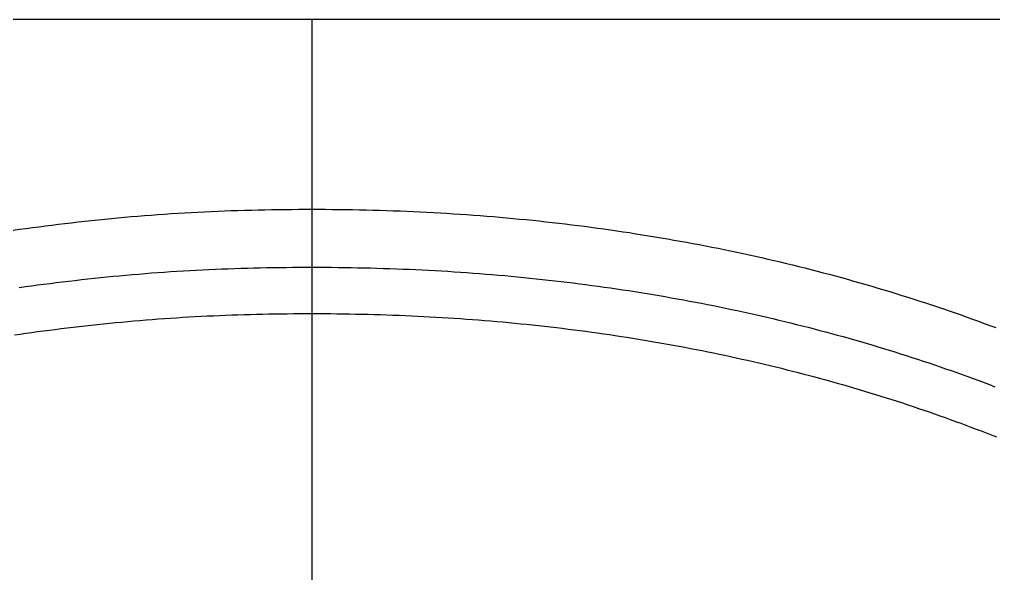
# Model space of a CAD drawing. Extents: x 0 to 210000, y 0 to 148500.
# Drawn here: x 9036 to 12246, y 9300 to 11125 of the extents above; entities that cross this region are included whole.
import ezdxf

# ---------------------------------------------------------------- set-up
doc = ezdxf.new("R2010")
doc.units = 0
doc.header["$LTSCALE"] = 200
doc.header["$MEASUREMENT"] = 0
doc.layers.get('Defpoints').update_dxf_attribs({"color": 252, "linetype": 'CONTINUOUS'})
doc.layers.add('001', color=7, linetype='CONTINUOUS')

msp = doc.modelspace()

# ---------------------------------------------------------------- linework, layer by layer
at = {"layer": '001'}
msp.add_line((205000, 11125), (5000, 11125), dxfattribs=at)
at = {"layer": '001', "linetype": 'Continuous'}
for p, q in [((9711.9, 10494.7), (9733.9, 10495.5)), ((9733.9, 10495.5), (9756, 10496.2)), ((9756, 10496.2), (9778.1, 10496.9)), ((9778.1, 10496.9), (9800.2, 10497.5)), ((9800.2, 10497.5), (9822.3, 10498)), ((9822.3, 10498), (9844.4, 10498.5)), ((9844.4, 10498.5), (9866.6, 10498.9)), ((9866.6, 10498.9), (9888.8, 10499.3)), ((9888.8, 10499.3), (9911, 10499.5)), ((9911, 10499.5), (9933.2, 10499.7)), ((9933.2, 10499.7), (9955.4, 10499.9)), ((9955.4, 10499.9), (9977.7, 10500)), ((9977.7, 10500), (10000, 10500)), ((10000, 10500), (10022.3, 10500)), ((10022.3, 10500), (10044.6, 10499.8)), ((10044.6, 10499.8), (10066.9, 10499.7)), ((10066.9, 10499.7), (10089.3, 10499.4)), ((10089.3, 10499.4), (10111.6, 10499.1)), ((10111.6, 10499.1), (10133.9, 10498.8)), ((10133.9, 10498.8), (10156.2, 10498.3)), ((10156.2, 10498.3), (10178.5, 10497.8)), ((10178.5, 10497.8), (10200.8, 10497.3)), ((10200.8, 10497.3), (10223.1, 10496.6)), ((10223.1, 10496.6), (10245.4, 10495.9)), ((10245.4, 10495.9), (10267.7, 10495.2)), ((9273, 10463), (9294.9, 10465.3)), ((9294.9, 10465.3), (9316.8, 10467.6)), ((9316.8, 10467.6), (9338.7, 10469.7)), ((9338.7, 10469.7), (9360.6, 10471.8)), ((9360.6, 10471.8), (9382.5, 10473.8)), ((9382.5, 10473.8), (9404.4, 10475.7)), ((9404.4, 10475.7), (9426.3, 10477.6)), ((9426.3, 10477.6), (9448.2, 10479.3)), ((9448.2, 10479.3), (9470.2, 10481)), ((9470.2, 10481), (9492.1, 10482.6)), ((9492.1, 10482.6), (9514, 10484.2)), ((9514, 10484.2), (9536, 10485.6)), ((9536, 10485.6), (9557.9, 10487)), ((9557.9, 10487), (9579.9, 10488.3)), ((9579.9, 10488.3), (9601.9, 10489.6)), ((9601.9, 10489.6), (9623.8, 10490.7)), ((9623.8, 10490.7), (9645.8, 10491.8)), ((9645.8, 10491.8), (9667.8, 10492.8)), ((9667.8, 10492.8), (9689.8, 10493.8)), ((9689.8, 10493.8), (9711.9, 10494.7)), ((10267.7, 10495.2), (10289.9, 10494.4)), ((10289.9, 10494.4), (10312.1, 10493.5)), ((10312.1, 10493.5), (10334.3, 10492.5)), ((10334.3, 10492.5), (10356.5, 10491.5)), ((10356.5, 10491.5), (10378.6, 10490.4)), ((10378.6, 10490.4), (10400.7, 10489.2)), ((10400.7, 10489.2), (10422.7, 10488)), ((10422.7, 10488), (10444.7, 10486.7)), ((10444.7, 10486.7), (10466.7, 10485.3)), ((10466.7, 10485.3), (10488.6, 10483.9)), ((10488.6, 10483.9), (10510.5, 10482.4)), ((10510.5, 10482.4), (10532.4, 10480.8)), ((10532.4, 10480.8), (10554.2, 10479.2)), ((10554.2, 10479.2), (10575.9, 10477.4)), ((10575.9, 10477.4), (10597.7, 10475.7)), ((10597.7, 10475.7), (10619.4, 10473.8)), ((10619.4, 10473.8), (10641, 10471.9)), ((10641, 10471.9), (10662.6, 10469.9)), ((10662.6, 10469.9), (10684.2, 10467.9)), ((10684.2, 10467.9), (10705.7, 10465.8)), ((10705.7, 10465.8), (10727.2, 10463.6)), ((10727.2, 10463.6), (10748.7, 10461.4)), ((9015.2, 10431), (9036.2, 10433.9)), ((9036.2, 10433.9), (9057.4, 10436.8)), ((9057.4, 10436.8), (9078.6, 10439.7)), ((9078.6, 10439.7), (9099.9, 10442.5)), ((9099.9, 10442.5), (9121.3, 10445.2)), ((9121.3, 10445.2), (9142.8, 10448)), ((9142.8, 10448), (9164.4, 10450.6)), ((9164.4, 10450.6), (9186, 10453.2)), ((9186, 10453.2), (9207.7, 10455.8)), ((9207.7, 10455.8), (9229.4, 10458.3)), ((9229.4, 10458.3), (9251.2, 10460.7)), ((9251.2, 10460.7), (9273, 10463)), ((10748.7, 10461.4), (10770.1, 10459.1)), ((10770.1, 10459.1), (10791.5, 10456.7)), ((10791.5, 10456.7), (10812.9, 10454.2)), ((10812.9, 10454.2), (10834.2, 10451.7)), ((10834.2, 10451.7), (10855.6, 10449.1)), ((10855.6, 10449.1), (10876.8, 10446.5)), ((10876.8, 10446.5), (10898.1, 10443.8)), ((10898.1, 10443.8), (10919.3, 10441)), ((10919.3, 10441), (10940.5, 10438.1)), ((10940.5, 10438.1), (10961.7, 10435.2)), ((10961.7, 10435.2), (10982.8, 10432.2)), ((10982.8, 10432.2), (11003.9, 10429.2)), ((11003.9, 10429.2), (11025, 10426.1)), ((11025, 10426.1), (11046, 10422.9)), ((11046, 10422.9), (11067.1, 10419.6)), ((11067.1, 10419.6), (11088.1, 10416.3)), ((11088.1, 10416.3), (11109, 10412.9)), ((11109, 10412.9), (11130, 10409.5)), ((11130, 10409.5), (11150.9, 10406)), ((11150.9, 10406), (11171.8, 10402.4)), ((11171.8, 10402.4), (11192.7, 10398.7)), ((11192.7, 10398.7), (11213.5, 10395)), ((11213.5, 10395), (11234.3, 10391.2)), ((11234.3, 10391.2), (11255.1, 10387.4)), ((11255.1, 10387.4), (11275.8, 10383.5)), ((11275.8, 10383.5), (11296.5, 10379.5)), ((11296.5, 10379.5), (11317.2, 10375.4)), ((11317.2, 10375.4), (11337.9, 10371.3)), ((11337.9, 10371.3), (11358.5, 10367.1)), ((11358.5, 10367.1), (11379.1, 10362.9)), ((11379.1, 10362.9), (11399.7, 10358.5)), ((11399.7, 10358.5), (11420.2, 10354.2)), ((11420.2, 10354.2), (11440.7, 10349.7)), ((11440.7, 10349.7), (11461.2, 10345.2)), ((11461.2, 10345.2), (11481.6, 10340.6)), ((11481.6, 10340.6), (11502.1, 10335.9)), ((11502.1, 10335.9), (11522.4, 10331.2)), ((9681.4, 10302.5), (9702.6, 10303.4)), ((9702.6, 10303.4), (9723.7, 10304.2)), ((9723.7, 10304.2), (9744.8, 10305)), ((9744.8, 10305), (9766, 10305.7)), ((9766, 10305.7), (9787.2, 10306.3)), ((9787.2, 10306.3), (9808.4, 10306.8)), ((9808.4, 10306.8), (9829.6, 10307.3)), ((9829.6, 10307.3), (9850.8, 10307.8)), ((9850.8, 10307.8), (9872.1, 10308.1)), ((9872.1, 10308.1), (9893.3, 10308.5)), ((9893.3, 10308.5), (9914.6, 10308.7)), ((9914.6, 10308.7), (9936, 10308.9)), ((9936, 10308.9), (9957.3, 10309)), ((9957.3, 10309), (9978.7, 10309.1)), ((9978.7, 10309.1), (10000, 10309.1)), ((10000, 10309.1), (10021.4, 10309.1)), ((10021.4, 10309.1), (10042.8, 10309)), ((10042.8, 10309), (10064.2, 10308.8)), ((10064.2, 10308.8), (10085.6, 10308.6)), ((10085.6, 10308.6), (10107, 10308.3)), ((10107, 10308.3), (10128.5, 10308)), ((10128.5, 10308), (10149.9, 10307.6)), ((10149.9, 10307.6), (10171.3, 10307.1)), ((10171.3, 10307.1), (10192.7, 10306.6)), ((10192.7, 10306.6), (10214, 10306)), ((10214, 10306), (10235.4, 10305.4)), ((10235.4, 10305.4), (10256.7, 10304.7)), ((10256.7, 10304.7), (10278.1, 10303.9)), ((10278.1, 10303.9), (10299.4, 10303.1)), ((10299.4, 10303.1), (10320.7, 10302.2)), ((11522.4, 10331.2), (11542.8, 10326.4)), ((11542.8, 10326.4), (11563.1, 10321.6)), ((11563.1, 10321.6), (11583.4, 10316.6)), ((11583.4, 10316.6), (11603.7, 10311.6)), ((11603.7, 10311.6), (11623.9, 10306.6)), ((11623.9, 10306.6), (11644.1, 10301.4)), ((9261, 10270.6), (9281.9, 10272.8)), ((9281.9, 10272.8), (9302.8, 10275)), ((9302.8, 10275), (9323.7, 10277.1)), ((9323.7, 10277.1), (9344.7, 10279.2)), ((9344.7, 10279.2), (9365.7, 10281.2)), ((9365.7, 10281.2), (9386.8, 10283.1)), ((9386.8, 10283.1), (9407.8, 10285)), ((9407.8, 10285), (9428.8, 10286.7)), ((9428.8, 10286.7), (9449.8, 10288.4)), ((9449.8, 10288.4), (9470.8, 10290.1)), ((9470.8, 10290.1), (9491.9, 10291.6)), ((9491.9, 10291.6), (9512.9, 10293.1)), ((9512.9, 10293.1), (9533.9, 10294.5)), ((9533.9, 10294.5), (9555, 10295.9)), ((9555, 10295.9), (9576, 10297.2)), ((9576, 10297.2), (9597.1, 10298.4)), ((9597.1, 10298.4), (9618.2, 10299.5)), ((9618.2, 10299.5), (9639.3, 10300.6)), ((9639.3, 10300.6), (9660.3, 10301.6)), ((9660.3, 10301.6), (9681.4, 10302.5)), ((10320.7, 10302.2), (10341.9, 10301.3)), ((10341.9, 10301.3), (10363.1, 10300.2)), ((10363.1, 10300.2), (10384.3, 10299.2)), ((10384.3, 10299.2), (10405.5, 10298)), ((10405.5, 10298), (10426.6, 10296.8)), ((10426.6, 10296.8), (10447.7, 10295.6)), ((10447.7, 10295.6), (10468.7, 10294.2)), ((10468.7, 10294.2), (10489.7, 10292.9)), ((10489.7, 10292.9), (10510.6, 10291.4)), ((10510.6, 10291.4), (10531.5, 10289.9)), ((10531.5, 10289.9), (10552.4, 10288.3)), ((10552.4, 10288.3), (10573.2, 10286.7)), ((10573.2, 10286.7), (10594, 10285)), ((10594, 10285), (10614.8, 10283.2)), ((10614.8, 10283.2), (10635.5, 10281.4)), ((10635.5, 10281.4), (10656.2, 10279.5)), ((10656.2, 10279.5), (10676.9, 10277.5)), ((10676.9, 10277.5), (10697.5, 10275.5)), ((10697.5, 10275.5), (10718.1, 10273.5)), ((10718.1, 10273.5), (10738.7, 10271.3)), ((10738.7, 10271.3), (10759.2, 10269.1)), ((11644.1, 10301.4), (11664.3, 10296.3)), ((11664.3, 10296.3), (11684.4, 10291)), ((11684.4, 10291), (11704.5, 10285.7)), ((11704.5, 10285.7), (11724.6, 10280.3)), ((11724.6, 10280.3), (11744.7, 10274.8)), ((11744.7, 10274.8), (11764.7, 10269.3)), ((9035.4, 10242.6), (9055.5, 10245.4)), ((9055.5, 10245.4), (9075.7, 10248.1)), ((9075.7, 10248.1), (9095.9, 10250.8)), ((9095.9, 10250.8), (9116.3, 10253.4)), ((9116.3, 10253.4), (9136.8, 10256)), ((9136.8, 10256), (9157.3, 10258.6)), ((9157.3, 10258.6), (9177.9, 10261.1)), ((9177.9, 10261.1), (9198.6, 10263.5)), ((9198.6, 10263.5), (9219.3, 10265.9)), ((9219.3, 10265.9), (9240.1, 10268.3)), ((9240.1, 10268.3), (9261, 10270.6)), ((10759.2, 10269.1), (10779.7, 10266.9)), ((10779.7, 10266.9), (10800.1, 10264.5)), ((10800.1, 10264.5), (10820.6, 10262.2)), ((10820.6, 10262.2), (10841, 10259.7)), ((10841, 10259.7), (10861.4, 10257.2)), ((10861.4, 10257.2), (10881.7, 10254.6)), ((10881.7, 10254.6), (10902, 10252)), ((10902, 10252), (10922.3, 10249.3)), ((10922.3, 10249.3), (10942.6, 10246.6)), ((10942.6, 10246.6), (10962.9, 10243.7)), ((10962.9, 10243.7), (10983.1, 10240.9)), ((10983.1, 10240.9), (11003.3, 10237.9)), ((11764.7, 10269.3), (11784.7, 10263.7)), ((11784.7, 10263.7), (11804.6, 10258)), ((11804.6, 10258), (11824.5, 10252.3)), ((11824.5, 10252.3), (11844.4, 10246.5)), ((11844.4, 10246.5), (11864.3, 10240.6)), ((11864.3, 10240.6), (11884.1, 10234.7)), ((11003.3, 10237.9), (11023.4, 10234.9)), ((11023.4, 10234.9), (11043.6, 10231.9)), ((11043.6, 10231.9), (11063.7, 10228.7)), ((11063.7, 10228.7), (11083.8, 10225.5)), ((11083.8, 10225.5), (11103.8, 10222.3)), ((11103.8, 10222.3), (11123.9, 10219)), ((11123.9, 10219), (11143.9, 10215.6)), ((11143.9, 10215.6), (11163.9, 10212.2)), ((11163.9, 10212.2), (11183.8, 10208.7)), ((11183.8, 10208.7), (11203.7, 10205.1)), ((11884.1, 10234.7), (11903.9, 10228.7)), ((11903.9, 10228.7), (11923.6, 10222.7)), ((11923.6, 10222.7), (11943.4, 10216.5)), ((11943.4, 10216.5), (11963.1, 10210.4)), ((11963.1, 10210.4), (11982.7, 10204.1)), ((11203.7, 10205.1), (11223.6, 10201.5)), ((11223.6, 10201.5), (11243.5, 10197.8)), ((11243.5, 10197.8), (11263.4, 10194.1)), ((11263.4, 10194.1), (11283.2, 10190.3)), ((11283.2, 10190.3), (11303, 10186.4)), ((11303, 10186.4), (11322.7, 10182.5)), ((11322.7, 10182.5), (11342.4, 10178.5)), ((11342.4, 10178.5), (11362.1, 10174.4)), ((11362.1, 10174.4), (11381.8, 10170.3)), ((11982.7, 10204.1), (12002.3, 10197.8)), ((12002.3, 10197.8), (12021.9, 10191.4)), ((12021.9, 10191.4), (12041.5, 10184.9)), ((12041.5, 10184.9), (12061, 10178.4)), ((12061, 10178.4), (12080.4, 10171.9)), ((9533.7, 10141.5), (9553.9, 10142.8)), ((9553.9, 10142.8), (9574, 10144.1)), ((9574, 10144.1), (9594.2, 10145.3)), ((9594.2, 10145.3), (9614.3, 10146.4)), ((9614.3, 10146.4), (9634.5, 10147.5)), ((9634.5, 10147.5), (9654.7, 10148.5)), ((9654.7, 10148.5), (9674.9, 10149.4)), ((9674.9, 10149.4), (9695.1, 10150.3)), ((9695.1, 10150.3), (9715.3, 10151.1)), ((9715.3, 10151.1), (9735.5, 10151.9)), ((9735.5, 10151.9), (9755.7, 10152.6)), ((9755.7, 10152.6), (9776, 10153.2)), ((9776, 10153.2), (9796.3, 10153.8)), ((9796.3, 10153.8), (9816.6, 10154.3)), ((9816.6, 10154.3), (9836.9, 10154.8)), ((9836.9, 10154.8), (9857.2, 10155.2)), ((9857.2, 10155.2), (9877.5, 10155.5)), ((9877.5, 10155.5), (9897.9, 10155.8)), ((9897.9, 10155.8), (9918.3, 10156.1)), ((9918.3, 10156.1), (9938.7, 10156.2)), ((9938.7, 10156.2), (9959.1, 10156.4)), ((9959.1, 10156.4), (9979.6, 10156.4)), ((9979.6, 10156.4), (10000.1, 10156.5)), ((10000.1, 10156.5), (10020.5, 10156.4)), ((10020.5, 10156.4), (10041, 10156.3)), ((10041, 10156.3), (10061.5, 10156.2)), ((10061.5, 10156.2), (10082, 10156)), ((10082, 10156), (10102.5, 10155.7)), ((10102.5, 10155.7), (10123, 10155.4)), ((10123, 10155.4), (10143.5, 10155)), ((10143.5, 10155), (10164, 10154.6)), ((10164, 10154.6), (10184.5, 10154.1)), ((10184.5, 10154.1), (10204.9, 10153.6)), ((10204.9, 10153.6), (10225.4, 10153)), ((10225.4, 10153), (10245.8, 10152.3)), ((10245.8, 10152.3), (10266.2, 10151.6)), ((10266.2, 10151.6), (10286.6, 10150.8)), ((10286.6, 10150.8), (10307, 10150)), ((10307, 10150), (10327.4, 10149.1)), ((10327.4, 10149.1), (10347.7, 10148.1)), ((10347.7, 10148.1), (10368, 10147.1)), ((10368, 10147.1), (10388.2, 10146.1)), ((10388.2, 10146.1), (10408.4, 10145)), ((10408.4, 10145), (10428.6, 10143.8)), ((10428.6, 10143.8), (10448.7, 10142.5)), ((10448.7, 10142.5), (10468.8, 10141.2)), ((11381.8, 10170.3), (11401.4, 10166.1)), ((11401.4, 10166.1), (11421.1, 10161.9)), ((11421.1, 10161.9), (11440.6, 10157.6)), ((11440.6, 10157.6), (11460.2, 10153.2)), ((11460.2, 10153.2), (11479.7, 10148.8)), ((11479.7, 10148.8), (11499.2, 10144.3)), ((11499.2, 10144.3), (11518.7, 10139.8)), ((12080.4, 10171.9), (12099.8, 10165.2)), ((12099.8, 10165.2), (12119.2, 10158.5)), ((12119.2, 10158.5), (12138.5, 10151.8)), ((12138.5, 10151.8), (12157.7, 10145)), ((12157.7, 10145), (12176.9, 10138.1)), ((9193.3, 10109.2), (9213, 10111.6)), ((9213, 10111.6), (9232.8, 10113.9)), ((9232.8, 10113.9), (9252.7, 10116.1)), ((9252.7, 10116.1), (9272.6, 10118.3)), ((9272.6, 10118.3), (9292.5, 10120.5)), ((9292.5, 10120.5), (9312.5, 10122.5)), ((9312.5, 10122.5), (9332.6, 10124.6)), ((9332.6, 10124.6), (9352.6, 10126.6)), ((9352.6, 10126.6), (9372.7, 10128.5)), ((9372.7, 10128.5), (9392.8, 10130.3)), ((9392.8, 10130.3), (9412.9, 10132.1)), ((9412.9, 10132.1), (9433.1, 10133.9)), ((9433.1, 10133.9), (9453.2, 10135.5)), ((9453.2, 10135.5), (9473.3, 10137.1)), ((9473.3, 10137.1), (9493.4, 10138.6)), ((9493.4, 10138.6), (9513.6, 10140.1)), ((9513.6, 10140.1), (9533.7, 10141.5)), ((10468.8, 10141.2), (10488.9, 10139.9)), ((10488.9, 10139.9), (10508.9, 10138.5)), ((10508.9, 10138.5), (10528.9, 10137)), ((10528.9, 10137), (10548.8, 10135.5)), ((10548.8, 10135.5), (10568.7, 10133.9)), ((10568.7, 10133.9), (10588.6, 10132.2)), ((10588.6, 10132.2), (10608.5, 10130.5)), ((10608.5, 10130.5), (10628.3, 10128.8)), ((10628.3, 10128.8), (10648, 10126.9)), ((10648, 10126.9), (10667.8, 10125.1)), ((10667.8, 10125.1), (10687.5, 10123.1)), ((10687.5, 10123.1), (10707.2, 10121.1)), ((10707.2, 10121.1), (10726.8, 10119.1)), ((10726.8, 10119.1), (10746.5, 10117)), ((10746.5, 10117), (10766, 10114.8)), ((10766, 10114.8), (10785.6, 10112.6)), ((10785.6, 10112.6), (10805.1, 10110.3)), ((10805.1, 10110.3), (10824.7, 10107.9)), ((11518.7, 10139.8), (11538.1, 10135.2)), ((11538.1, 10135.2), (11557.5, 10130.5)), ((11557.5, 10130.5), (11576.9, 10125.7)), ((11576.9, 10125.7), (11596.2, 10120.9)), ((11596.2, 10120.9), (11615.5, 10116.1)), ((11615.5, 10116.1), (11634.8, 10111.2)), ((11634.8, 10111.2), (11654.1, 10106.2)), ((12176.9, 10138.1), (12196, 10131.2)), ((12196, 10131.2), (12215, 10124.2)), ((12215, 10124.2), (12234, 10117.2)), ((12234, 10117.2), (12252.9, 10110.1)), ((9019.6, 10086.5), (9038.5, 10089.1)), ((9038.5, 10089.1), (9057.5, 10091.7)), ((9057.5, 10091.7), (9076.6, 10094.3)), ((9076.6, 10094.3), (9095.8, 10096.9)), ((9095.8, 10096.9), (9115.1, 10099.4)), ((9115.1, 10099.4), (9134.5, 10101.9)), ((9134.5, 10101.9), (9154, 10104.4)), ((9154, 10104.4), (9173.6, 10106.8)), ((9173.6, 10106.8), (9193.3, 10109.2)), ((10824.7, 10107.9), (10844.1, 10105.5)), ((10844.1, 10105.5), (10863.6, 10103.1)), ((10863.6, 10103.1), (10883, 10100.6)), ((10883, 10100.6), (10902.4, 10098)), ((10902.4, 10098), (10921.8, 10095.4)), ((10921.8, 10095.4), (10941.2, 10092.7)), ((10941.2, 10092.7), (10960.5, 10089.9)), ((10960.5, 10089.9), (10979.8, 10087.1)), ((10979.8, 10087.1), (10999.1, 10084.3)), ((10999.1, 10084.3), (11018.4, 10081.4)), ((11018.4, 10081.4), (11037.6, 10078.4)), ((11037.6, 10078.4), (11056.8, 10075.3)), ((11654.1, 10106.2), (11673.3, 10101.1)), ((11673.3, 10101.1), (11692.5, 10096)), ((11692.5, 10096), (11711.7, 10090.9)), ((11711.7, 10090.9), (11730.8, 10085.6)), ((11730.8, 10085.6), (11749.9, 10080.4)), ((11749.9, 10080.4), (11769, 10075)), ((11056.8, 10075.3), (11076, 10072.3)), ((11076, 10072.3), (11095.1, 10069.1)), ((11095.1, 10069.1), (11114.3, 10065.9)), ((11114.3, 10065.9), (11133.4, 10062.6)), ((11133.4, 10062.6), (11152.4, 10059.3)), ((11152.4, 10059.3), (11171.5, 10055.9)), ((11171.5, 10055.9), (11190.5, 10052.5)), ((11190.5, 10052.5), (11209.5, 10049)), ((11209.5, 10049), (11228.5, 10045.4)), ((11769, 10075), (11788, 10069.6)), ((11788, 10069.6), (11807, 10064.1)), ((11807, 10064.1), (11826, 10058.6)), ((11826, 10058.6), (11845, 10053)), ((11845, 10053), (11863.9, 10047.3)), ((11863.9, 10047.3), (11882.8, 10041.6)), ((11228.5, 10045.4), (11247.4, 10041.8)), ((11247.4, 10041.8), (11266.3, 10038.2)), ((11266.3, 10038.2), (11285.2, 10034.4)), ((11285.2, 10034.4), (11304.1, 10030.6)), ((11304.1, 10030.6), (11322.9, 10026.8)), ((11322.9, 10026.8), (11341.7, 10022.9)), ((11341.7, 10022.9), (11360.5, 10018.9)), ((11360.5, 10018.9), (11379.2, 10014.9)), ((11379.2, 10014.9), (11397.9, 10010.9)), ((11882.8, 10041.6), (11901.6, 10035.8)), ((11901.6, 10035.8), (11920.5, 10030)), ((11920.5, 10030), (11939.2, 10024.1)), ((11939.2, 10024.1), (11958, 10018.1)), ((11958, 10018.1), (11976.7, 10012.1)), ((11397.9, 10010.9), (11416.6, 10006.7)), ((11416.6, 10006.7), (11435.3, 10002.5)), ((11435.3, 10002.5), (11453.9, 9998.3)), ((11453.9, 9998.3), (11472.5, 9994)), ((11472.5, 9994), (11491.1, 9989.6)), ((11491.1, 9989.6), (11509.7, 9985.2)), ((11509.7, 9985.2), (11528.2, 9980.7)), ((11976.7, 10012.1), (11995.3, 10006.1)), ((11995.3, 10006.1), (12013.9, 9999.9)), ((12013.9, 9999.9), (12032.5, 9993.7)), ((12032.5, 9993.7), (12051, 9987.5)), ((12051, 9987.5), (12069.5, 9981.2)), ((11528.2, 9980.7), (11546.7, 9976.2)), ((11546.7, 9976.2), (11565.1, 9971.6)), ((11565.1, 9971.6), (11583.6, 9966.9)), ((11583.6, 9966.9), (11602, 9962.2)), ((11602, 9962.2), (11620.3, 9957.4)), ((11620.3, 9957.4), (11638.7, 9952.6)), ((11638.7, 9952.6), (11657, 9947.7)), ((12069.5, 9981.2), (12087.8, 9974.9)), ((12087.8, 9974.9), (12106.2, 9968.5)), ((12106.2, 9968.5), (12124.5, 9962.1)), ((12124.5, 9962.1), (12142.7, 9955.6)), ((12142.7, 9955.6), (12160.8, 9949)), ((11657, 9947.7), (11675.3, 9942.8)), ((11675.3, 9942.8), (11693.6, 9937.8)), ((11693.6, 9937.8), (11711.8, 9932.7)), ((11711.8, 9932.7), (11730, 9927.6)), ((11730, 9927.6), (11748.2, 9922.5)), ((11748.2, 9922.5), (11766.3, 9917.2)), ((12160.8, 9949), (12178.9, 9942.4)), ((12178.9, 9942.4), (12196.9, 9935.8)), ((12196.9, 9935.8), (12214.8, 9929.1)), ((12214.8, 9929.1), (12232.7, 9922.4)), ((12232.7, 9922.4), (12250.4, 9915.6)), ((11766.3, 9917.2), (11784.4, 9911.9)), ((11784.4, 9911.9), (11802.5, 9906.6)), ((11802.5, 9906.6), (11820.6, 9901.2)), ((11820.6, 9901.2), (11838.6, 9895.8)), ((11838.6, 9895.8), (11856.6, 9890.2)), ((11856.6, 9890.2), (11874.5, 9884.7)), ((11874.5, 9884.7), (11892.4, 9879.1)), ((11892.4, 9879.1), (11910.3, 9873.4)), ((11910.3, 9873.4), (11928.1, 9867.7)), ((11928.1, 9867.7), (11945.8, 9861.9)), ((11945.8, 9861.9), (11963.6, 9856.1)), ((11963.6, 9856.1), (11981.2, 9850.2)), ((11981.2, 9850.2), (11998.8, 9844.3)), ((11998.8, 9844.3), (12016.4, 9838.3)), ((12016.4, 9838.3), (12033.9, 9832.3)), ((12033.9, 9832.3), (12051.3, 9826.2)), ((12051.3, 9826.2), (12068.7, 9820.1)), ((12068.7, 9820.1), (12086, 9814)), ((12086, 9814), (12103.2, 9807.8)), ((12103.2, 9807.8), (12120.4, 9801.5)), ((12120.4, 9801.5), (12137.5, 9795.3)), ((12137.5, 9795.3), (12154.5, 9788.9)), ((12154.5, 9788.9), (12171.4, 9782.6)), ((12171.4, 9782.6), (12188.3, 9776.1)), ((12188.3, 9776.1), (12205.1, 9769.7)), ((12205.1, 9769.7), (12221.8, 9763.2)), ((12221.8, 9763.2), (12238.4, 9756.7)), ((12238.4, 9756.7), (12254.9, 9750.1))]:
    msp.add_line(p, q, dxfattribs=at)
at = {"layer": 'Defpoints', "linetype": 'Continuous'}
msp.add_line((10000, 4875), (10000, 11125), dxfattribs=at)

doc.saveas('drawing.dxf')
